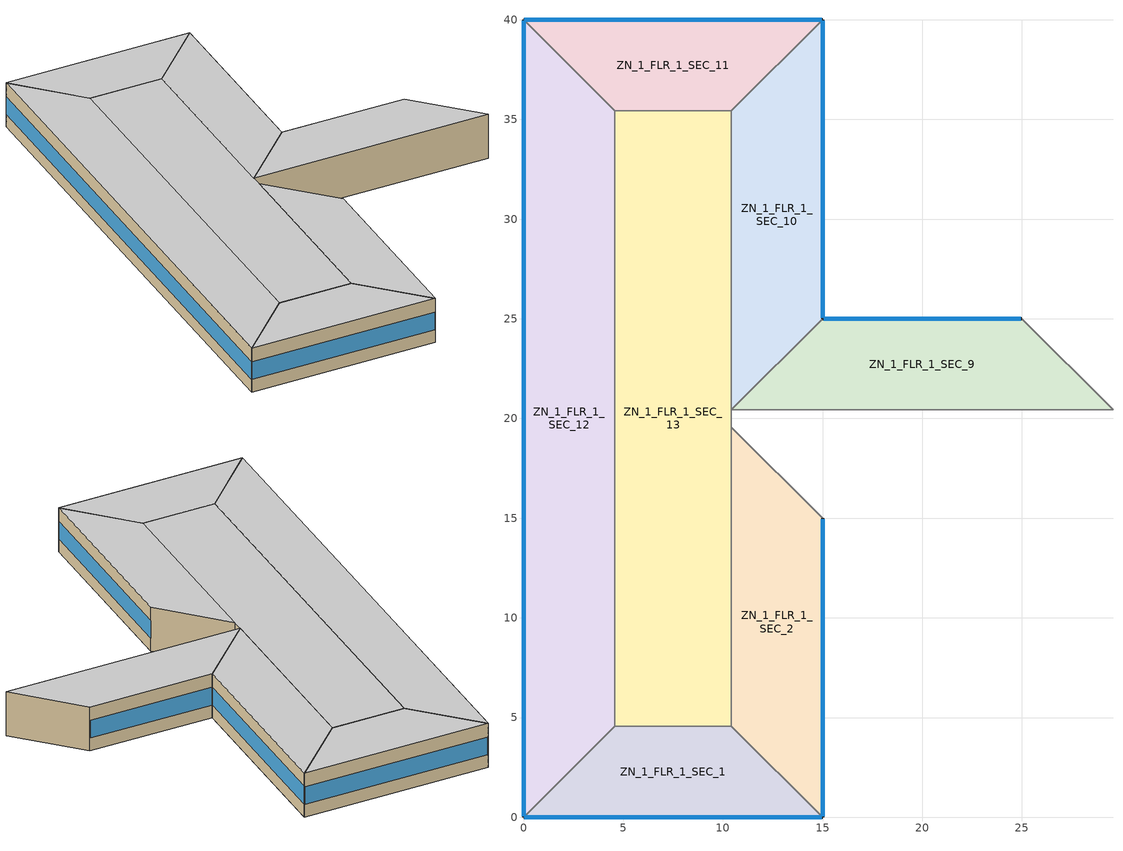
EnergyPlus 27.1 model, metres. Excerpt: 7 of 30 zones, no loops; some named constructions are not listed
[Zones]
ZN_1_FLR_1_SEC_1
 floor ground (ASHRAE 90.1-2004_Sec 5.5-5_Unheated_Ext-slab): 4.57,4.57 10.43,4.57 15,0 0,0 z0
 wall outside (ASHRAE 90.1-2004_Sec 5.5-5_Steel-Framed_Ext-wall): 0,0 15,0 z0:3.8
 wall to ZN_1_FLR_1_SEC_2 (ASHRAE 90.1-2004_Sec 5.5-5_Interior Wall_Int-Wall): 15,0 10.43,4.57 z0:3.8
 wall to ZN_1_FLR_1_SEC_13 (ASHRAE 90.1-2004_Sec 5.5-5_Interior Wall_Int-Wall): 10.43,4.57 4.57,4.57 z0:3.8
 wall to ZN_1_FLR_1_SEC_12 (ASHRAE 90.1-2004_Sec 5.5-5_Interior Wall_Int-Wall): 4.57,4.57 0,0 z0:3.8
 window (ASHRAE 90.1-2004_Sec 5.5-5_0.3_0.4_fixed_south_window): 0.05,0 14.95,0 z1.1:2.63
 ceiling to ZN_1_FLR_2_SEC_1 (INT-FLOOR-UNDERSIDE): 0,0 15,0 10.43,4.57 4.57,4.57 z3.8
ZN_1_FLR_1_SEC_2
 floor ground (ASHRAE 90.1-2004_Sec 5.5-5_Unheated_Ext-slab): 10.43,19.57 15,15 15,0 10.43,4.57 z0
 wall outside (ASHRAE 90.1-2004_Sec 5.5-5_Steel-Framed_Ext-wall): 15,0 15,15 z0:3.8
 wall to ZN_1_FLR_1_SEC_3 (ASHRAE 90.1-2004_Sec 5.5-5_Interior Wall_Int-Wall): 15,15 10.43,19.57 z0:3.8
 wall to ZN_1_FLR_1_SEC_13 (ASHRAE 90.1-2004_Sec 5.5-5_Interior Wall_Int-Wall): 10.43,19.57 10.43,4.57 z0:3.8
 window (ASHRAE 90.1-2004_Sec 5.5-5_0.3_0.4_fixed_east_window): 15,0.05 15,14.95 z1.1:2.63
 ceiling to ZN_1_FLR_2_SEC_2 (INT-FLOOR-UNDERSIDE): 10.43,4.57 15,0 15,15 10.43,19.57 z3.8
ZN_1_FLR_1_SEC_9
 floor ground (ASHRAE 90.1-2004_Sec 5.5-5_Unheated_Ext-slab): 15,25 25,25 29.57,20.43 10.43,20.43 z0
 wall outside (ASHRAE 90.1-2004_Sec 5.5-5_Steel-Framed_Ext-wall): 25,25 15,25 z0:3.8
 wall to ZN_1_FLR_1_SEC_14 (ASHRAE 90.1-2004_Sec 5.5-5_Interior Wall_Int-Wall): 10.43,20.43 29.57,20.43 z0:3.8
 wall to ZN_1_FLR_1_SEC_8 (ASHRAE 90.1-2004_Sec 5.5-5_Interior Wall_Int-Wall): 29.57,20.43 25,25 z0:3.8
 wall to ZN_1_FLR_1_SEC_10 (ASHRAE 90.1-2004_Sec 5.5-5_Interior Wall_Int-Wall): 15,25 10.43,20.43 z0:3.8
 window (ASHRAE 90.1-2004_Sec 5.5-5_0.3_0.4_fixed_north_window): 24.95,25 15.05,25 z1.1:2.64
 ceiling to ZN_1_FLR_2_SEC_9 (INT-FLOOR-UNDERSIDE): 10.43,20.43 29.57,20.43 25,25 15,25 z3.8
ZN_1_FLR_1_SEC_10
 floor ground (ASHRAE 90.1-2004_Sec 5.5-5_Unheated_Ext-slab): 10.43,35.43 15,40 15,25 10.43,20.43 z0
 wall outside (ASHRAE 90.1-2004_Sec 5.5-5_Steel-Framed_Ext-wall): 15,25 15,40 z0:3.8
 wall to ZN_1_FLR_1_SEC_11 (ASHRAE 90.1-2004_Sec 5.5-5_Interior Wall_Int-Wall): 15,40 10.43,35.43 z0:3.8
 wall to ZN_1_FLR_1_SEC_13 (ASHRAE 90.1-2004_Sec 5.5-5_Interior Wall_Int-Wall): 10.43,35.43 10.43,20.43 z0:3.8
 window (ASHRAE 90.1-2004_Sec 5.5-5_0.3_0.4_fixed_east_window): 15,25.05 15,39.95 z1.1:2.63
 ceiling to ZN_1_FLR_2_SEC_10 (INT-FLOOR-UNDERSIDE): 10.43,20.43 15,25 15,40 10.43,35.43 z3.8
ZN_1_FLR_1_SEC_11
 floor ground (ASHRAE 90.1-2004_Sec 5.5-5_Unheated_Ext-slab): 0,40 15,40 10.43,35.43 4.57,35.43 z0
 wall outside (ASHRAE 90.1-2004_Sec 5.5-5_Steel-Framed_Ext-wall): 15,40 0,40 z0:3.8
 wall to ZN_1_FLR_1_SEC_13 (ASHRAE 90.1-2004_Sec 5.5-5_Interior Wall_Int-Wall): 4.57,35.43 10.43,35.43 z0:3.8
 wall to ZN_1_FLR_1_SEC_12 (ASHRAE 90.1-2004_Sec 5.5-5_Interior Wall_Int-Wall): 0,40 4.57,35.43 z0:3.8
 window (ASHRAE 90.1-2004_Sec 5.5-5_0.3_0.4_fixed_north_window): 14.95,40 0.05,40 z1.1:2.63
 ceiling to ZN_1_FLR_2_SEC_11 (INT-FLOOR-UNDERSIDE): 4.57,35.43 10.43,35.43 15,40 0,40 z3.8
ZN_1_FLR_1_SEC_12
 floor ground (ASHRAE 90.1-2004_Sec 5.5-5_Unheated_Ext-slab): 0,40 4.57,35.43 4.57,4.57 0,0 z0
 wall outside (ASHRAE 90.1-2004_Sec 5.5-5_Steel-Framed_Ext-wall): 0,40 0,0 z0:3.8
 wall to ZN_1_FLR_1_SEC_13 (ASHRAE 90.1-2004_Sec 5.5-5_Interior Wall_Int-Wall): 4.57,4.57 4.57,35.43 z0:3.8
 window (ASHRAE 90.1-2004_Sec 5.5-5_0.3_0.4_fixed_west_window): 0,39.95 0,0.05 z1.1:2.62
 ceiling to ZN_1_FLR_2_SEC_12 (INT-FLOOR-UNDERSIDE): 0,0 4.57,4.57 4.57,35.43 0,40 z3.8
ZN_1_FLR_1_SEC_13
 floor ground (ASHRAE 90.1-2004_Sec 5.5-5_Unheated_Ext-slab): 4.57,35.43 10.43,35.43 10.43,4.57 4.57,4.57 z0
 wall to ZN_1_FLR_1_SEC_14 (ASHRAE 90.1-2004_Sec 5.5-5_Interior Wall_Int-Wall): 10.43,19.57 10.43,20.43 z0:3.8
 ceiling to ZN_1_FLR_2_SEC_13 (INT-FLOOR-UNDERSIDE): 4.57,4.57 10.43,4.57 10.43,35.43 4.57,35.43 z3.8
[WindowMaterial:Glazing]
Theoretical Glass [88]: Optical Data Type=SpectralAverage; Thickness {m}=0.003; Solar Transmittance at Normal Incidence=0.4812; Front Side Solar Reflectance at Normal Incidence=0.4688; Back Side Solar Reflectance at Normal Incidence=0.4688; Visible Transmittance at Normal Incidence=0.6206; Front Side Visible Reflectance at Normal Incidence=0.3294; Back Side Visible Reflectance at Normal Incidence=0.3294; Infrared Transmittance at Normal Incidence=0; Front Side Infrared Hemispherical Emissivity=0.93; Back Side Infrared Hemispherical Emissivity=0.93; Conductivity {W/m-K}=0.0295
[Material]
Name | Roughness | Thickness {m} | Conductivity {W/m-K} | Density {kg/m3} | Specific Heat {J/kg-K} | Thermal Absorptance | Solar Absorptance | Visible Absorptance
MAT-CC05 8 HW CONCRETE | Rough | 0.2032 | 1.311 | 2240 | 836.8 | 0.9 | 0.7 | 0.7
Floor Insulation [3] | MediumRough | 0.064 | 0.045 | 265 | 836.8 | 0.9 | 0.7 | 0.7
1/2IN Gypsum Top; 1/2IN Gypsum Bottom | Smooth | 0.0127 | 0.16 | 784.9 | 830 | 0.9 | 0.92 | 0.92
AtticFloor Insulation | MediumRough | 0.2379 | 0.049 | 265 | 836.8 | 0.9 | 0.7 | 0.7
METAL Door Medium 18Ga_1; METAL Door Medium 18Ga_2 | Smooth | 0.0013 | 45.3149 | 7833.03 | 502.08 | 0.8 | 0.5 | 0.5
Std AC02 | MediumSmooth | 0.0127 | 0.057 | 288 | 1339 | 0.9 | 0.7 | 0.2
Std MAT-CC05 4  MW CONCRETE | Rough | 0.1 | 0.858 | 1968 | 836.8 | 0.9 | 0.7 | 0.2
Std PW05 | MediumSmooth | 0.0191 | 0.115 | 545 | 1213 | 0.9 | 0.78 | 0.78
Std Steel_Brown_Regular | Smooth | 0.0015 | 44.9696 | 7689 | 418 | 0.9 | 0.92 | 0.92
[Material:NoMass]
Name | Roughness | Thermal Resistance {m2-K/W} | Thermal Absorptance | Solar Absorptance | Visible Absorptance
CP02 CARPET PAD | VeryRough | 0.2165 | 0.9 | 0.7 | 0.8
AIR | Smooth | 0.2515 | 0.8 | 0.5 | 0.5
Std CP02 CARPET PAD | VeryRough | 0.21648 | 0.9 | 0.7 | 0.8
MAT-AIR-WALL | Rough | 0.207949 | 0.9 | 0.7
Std Opaque Door panel_con; Std Opaque Door panel_semi | MediumRough | 0.12327 | 0.9 | 0.7 | 0.7
Std Overhead Door Panel | MediumRough | 0.255345 | 0.9 | 0.7 | 0.7
[Construction]
INT-FLOOR-UNDERSIDE: Std CP02 CARPET PAD, Std MAT-CC05 4  MW CONCRETE
INT-FLOOR-SLAB: Std MAT-CC05 4  MW CONCRETE
DropCeiling: Std AC02
Sloped_Metal_Roof: Std Steel_Brown_Regular, Std PW05
Gable_Wall: Std PW05
AIR-WALL: MAT-AIR-WALL
Std Swinging Door_con: Std Opaque Door panel_con
Std Swinging Door_semi: Std Opaque Door panel_semi
Std Overhead Door: Std Overhead Door Panel
ASHRAE 90.1-2004_Sec 5.5-5_0_0.02_All Skylights without Curb_Skylight: Theoretical Glass [88]
ASHRAE 90.1-2004_Sec 5.5-5_Mass_ExposedFloor: Floor Insulation [3], MAT-CC05 8 HW CONCRETE, CP02 CARPET PAD
ASHRAE 90.1-2004_Sec 5.5-5_Attic Floor_AtticFloor: 1/2IN Gypsum Top, AtticFloor Insulation, 1/2IN Gypsum Bottom
ASHRAE 90.1-2004_Sec 5.5-5Swinging_door: METAL Door Medium 18Ga_1, AIR, METAL Door Medium 18Ga_2
